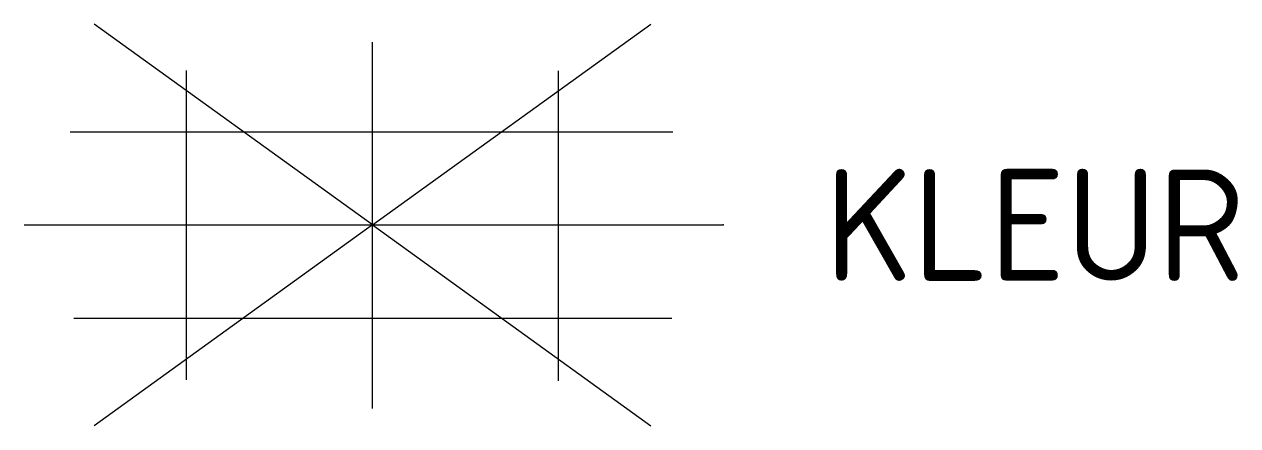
# Model space of a CAD drawing. Extents: x -5.6 to 14, y -3.2 to 3.2.
import ezdxf
from ezdxf.enums import TextEntityAlignment as Align

# ---------------------------------------------------------------- set-up
doc = ezdxf.new("R2010")
doc.units = 0
doc.header["$LTSCALE"] = 0.2
doc.styles.add('NLCS-ISO', font='NLCS-ISO.ttf')

msp = doc.modelspace()

# ---------------------------------------------------------------- linework, layer by layer
for p, q in [((0, 0), (-4.49, 3.232)), ((0, 0), (4.49, 3.232)), ((0, 0), (0, 2.943)), ((-3, 0), (-3, 2.488)), ((3, 0), (3, 2.484)), ((-4.874, 1.5), (4.845, 1.5)), ((0, 0), (-4.49, -3.232)), ((0, 0), (4.49, -3.232)), ((-5.616, 0), (5.658, 0)), ((-3, -2.494), (-3, 0)), ((0, -2.955), (0, 0)), ((3, -2.508), (3, 0)), ((-4.819, -1.5), (4.829, -1.5))]:
    msp.add_line(p, q)
msp.add_point((5.658, 0))

# ---------------------------------------------------------------- texts
at = {"style": 'NLCS-ISO'}
msp.add_attdef('KLEUR', text='', height=1.8, dxfattribs=at).set_placement((7.295, 0), align=Align.MIDDLE_LEFT)

doc.saveas('drawing.dxf')
